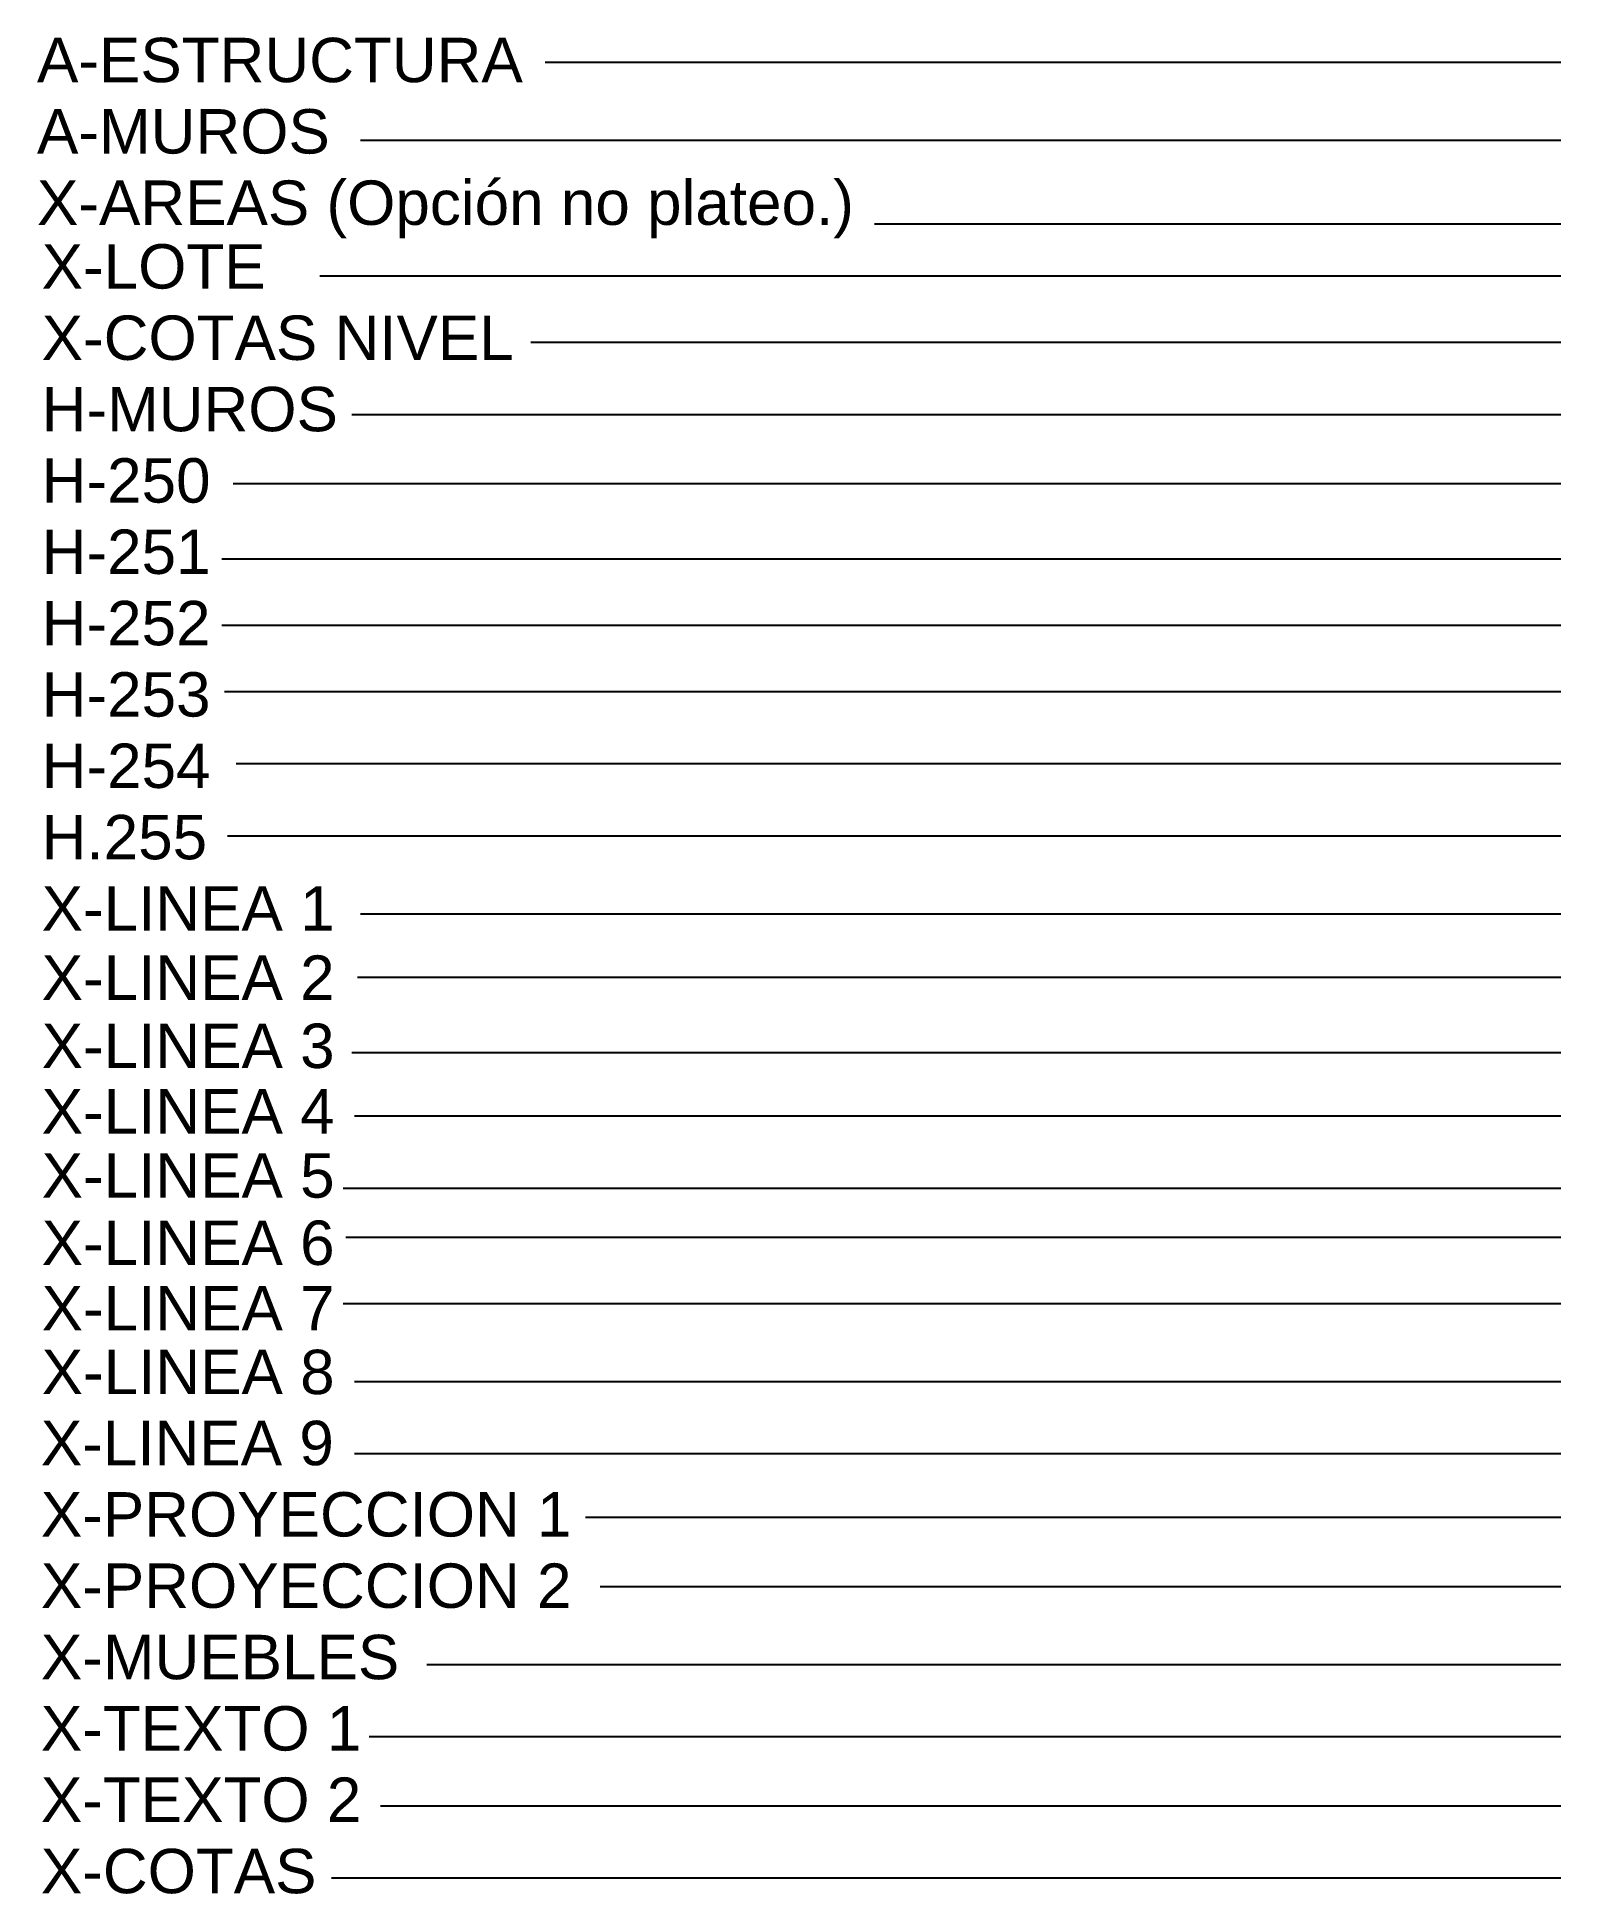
# Model space of a CAD drawing. Header units: metres. Extents: x 360 to 365.15, y 1048.88 to 1055.15.
import ezdxf

# ---------------------------------------------------------------- set-up
doc = ezdxf.new("R2010")
doc.units = ezdxf.units.M
doc.linetypes.add('DASHDOT', pattern=[25.4, 12.7, -6.35, 0, -6.35])
doc.linetypes.add('DASHDOT2', pattern=[12.7, 6.35, -3.175, 0, -3.175])
for name, color, linetype in [('A-ESTRUCTURA', 6, 'Continuous'), ('A-MUROS', 5, 'Continuous'), ('H-250', 250, 'Continuous'), ('H-251', 251, 'Continuous'), ('H-252', 252, 'Continuous'), ('H-253', 253, 'Continuous'), ('H-254', 254, 'Continuous'), ('H-255', 255, 'Continuous'), ('H-MUROS', 8, 'Continuous'), ('X-COTAS', 2, 'Continuous'), ('X-COTAS NIVEL', 253, 'Continuous'), ('X-LINEA 1', 7, 'Continuous'), ('X-LINEA 2', 6, 'Continuous'), ('X-LINEA 3', 5, 'Continuous'), ('X-LINEA 4', 4, 'Continuous'), ('X-LINEA 5', 3, 'Continuous'), ('X-LINEA 6', 2, 'Continuous'), ('X-LINEA 7', 1, 'Continuous'), ('X-LINEA 8', 8, 'Continuous'), ('X-LINEA 9', 9, 'Continuous'), ('X-LOTE', 30, 'DASHDOT'), ('X-MUEBLES', 9, 'Continuous'), ('X-PROYECCION 1', 1, 'DASHDOT2'), ('X-PROYECCION 2', 8, 'DASHDOT2'), ('X-TEXTO 1', 3, 'Continuous'), ('X-TEXTO 2', 2, 'Continuous')]:
    doc.layers.add(name, color=color, linetype=linetype)
doc.layers.add('X-AREAS (opción no plateo.)', color=4, linetype='Continuous', plot=False)
doc.styles.get("Standard").update_dxf_attribs({"font": 'arial.ttf'})

msp = doc.modelspace()

# ---------------------------------------------------------------- linework, layer by layer
at = {"layer": 'A-ESTRUCTURA'}
msp.add_lwpolyline([(361.717, 1055.0678), (365.1486, 1055.0678)], dxfattribs=at)
at = {"layer": 'A-MUROS'}
msp.add_lwpolyline([(361.0925, 1054.8045), (365.1486, 1054.8045)], dxfattribs=at)
at = {"layer": 'H-250'}
msp.add_lwpolyline([(360.6632, 1053.6441), (365.1486, 1053.6441)], dxfattribs=at)
at = {"layer": 'H-251'}
msp.add_lwpolyline([(360.6242, 1053.3906), (365.1486, 1053.3906)], dxfattribs=at)
at = {"layer": 'H-252'}
msp.add_lwpolyline([(360.6242, 1053.1663), (365.1486, 1053.1663)], dxfattribs=at)
at = {"layer": 'H-253'}
msp.add_lwpolyline([(360.634, 1052.942), (365.1486, 1052.942)], dxfattribs=at)
at = {"layer": 'H-254'}
msp.add_lwpolyline([(360.673, 1052.6983), (365.1486, 1052.6983)], dxfattribs=at)
at = {"layer": 'H-255'}
msp.add_lwpolyline([(360.6437, 1052.4545), (365.1486, 1052.4545)], dxfattribs=at)
at = {"layer": 'H-MUROS'}
msp.add_lwpolyline([(361.0633, 1053.8781), (365.1486, 1053.8781)], dxfattribs=at)
at = {"layer": 'X-AREAS (opción no plateo.)'}
msp.add_lwpolyline([(362.8292, 1054.5217), (365.1486, 1054.5217)], dxfattribs=at)
at = {"layer": 'X-COTAS'}
msp.add_lwpolyline([(360.995, 1048.9344), (365.1486, 1048.9344)], dxfattribs=at)
at = {"layer": 'X-COTAS NIVEL'}
msp.add_lwpolyline([(361.6682, 1054.1219), (365.1486, 1054.1219)], dxfattribs=at)
at = {"layer": 'X-LINEA 1'}
msp.add_lwpolyline([(361.0925, 1052.1912), (365.1486, 1052.1912)], dxfattribs=at)
at = {"layer": 'X-LINEA 2'}
msp.add_lwpolyline([(361.0828, 1051.9767), (365.1486, 1051.9767)], dxfattribs=at)
at = {"layer": 'X-LINEA 3'}
msp.add_lwpolyline([(361.0633, 1051.7232), (365.1486, 1051.7232)], dxfattribs=at)
at = {"layer": 'X-LINEA 4'}
msp.add_lwpolyline([(361.073, 1051.5086), (365.1486, 1051.5086)], dxfattribs=at)
at = {"layer": 'X-LINEA 5'}
msp.add_lwpolyline([(361.034, 1051.2649), (365.1486, 1051.2649)], dxfattribs=at)
at = {"layer": 'X-LINEA 6'}
msp.add_lwpolyline([(361.0437, 1051.0991), (365.1486, 1051.0991)], dxfattribs=at)
at = {"layer": 'X-LINEA 7'}
msp.add_lwpolyline([(361.034, 1050.8748), (365.1486, 1050.8748)], dxfattribs=at)
at = {"layer": 'X-LINEA 8'}
msp.add_lwpolyline([(361.073, 1050.6115), (365.1486, 1050.6115)], dxfattribs=at)
at = {"layer": 'X-LINEA 9'}
msp.add_lwpolyline([(361.073, 1050.3678), (365.1486, 1050.3678)], dxfattribs=at)
at = {"layer": 'X-LOTE'}
msp.add_lwpolyline([(360.9559, 1054.3462), (365.1486, 1054.3462)], dxfattribs=at)
at = {"layer": 'X-MUEBLES'}
msp.add_lwpolyline([(361.3169, 1049.6559), (365.1486, 1049.6559)], dxfattribs=at)
at = {"layer": 'X-PROYECCION 1'}
msp.add_lwpolyline([(361.8536, 1050.1533), (365.1486, 1050.1533)], dxfattribs=at)
at = {"layer": 'X-PROYECCION 2'}
msp.add_lwpolyline([(361.9023, 1049.9192), (365.1486, 1049.9192)], dxfattribs=at)
at = {"layer": 'X-TEXTO 1'}
msp.add_lwpolyline([(361.1218, 1049.4122), (365.1486, 1049.4122)], dxfattribs=at)
at = {"layer": 'X-TEXTO 2'}
msp.add_lwpolyline([(361.1608, 1049.1781), (365.1486, 1049.1781)], dxfattribs=at)

# ---------------------------------------------------------------- texts
at = {"layer": 'A-ESTRUCTURA'}
msp.add_text('A-ESTRUCTURA', height=0.15, dxfattribs=at).set_placement((360, 1055))
at = {"layer": 'A-MUROS'}
msp.add_text('A-MUROS', height=0.15, dxfattribs=at).set_placement((360, 1054.759))
at = {"layer": 'H-250'}
msp.add_text('H-250', height=0.15, dxfattribs=at).set_placement((360.0157, 1053.58))
at = {"layer": 'H-251'}
msp.add_text('H-251', height=0.15, dxfattribs=at).set_placement((360.0157, 1053.3391))
at = {"layer": 'H-252'}
msp.add_text('H-252', height=0.15, dxfattribs=at).set_placement((360.0157, 1053.0981))
at = {"layer": 'H-253'}
msp.add_text('H-253', height=0.15, dxfattribs=at).set_placement((360.0157, 1052.8572))
at = {"layer": 'H-254'}
msp.add_text('H-254', height=0.15, dxfattribs=at).set_placement((360.0157, 1052.6162))
at = {"layer": 'H-255'}
msp.add_text('H.255', height=0.15, dxfattribs=at).set_placement((360.0157, 1052.3752))
at = {"layer": 'H-MUROS'}
msp.add_text('H-MUROS', height=0.15, dxfattribs=at).set_placement((360.0157, 1053.821))
at = {"layer": 'X-AREAS (opción no plateo.)'}
msp.add_text('X-AREAS (Opción no plateo.)', height=0.15, dxfattribs=at).set_placement((360, 1054.5181))
at = {"layer": 'X-COTAS'}
msp.add_text('X-COTAS', height=0.15, dxfattribs=at).set_placement((360.013, 1048.8829))
at = {"layer": 'X-COTAS NIVEL'}
msp.add_text('X-COTAS NIVEL', height=0.15, dxfattribs=at).set_placement((360.0157, 1054.062))
at = {"layer": 'X-LINEA 1'}
msp.add_text('X-LINEA 1', height=0.15, dxfattribs=at).set_placement((360.0157, 1052.1343))
at = {"layer": 'X-LINEA 2'}
msp.add_text('X-LINEA 2', height=0.15, dxfattribs=at).set_placement((360.0157, 1051.9005))
at = {"layer": 'X-LINEA 3'}
msp.add_text('X-LINEA 3', height=0.15, dxfattribs=at).set_placement((360.0157, 1051.6702))
at = {"layer": 'X-LINEA 4'}
msp.add_text('X-LINEA 4', height=0.15, dxfattribs=at).set_placement((360.0157, 1051.449))
at = {"layer": 'X-LINEA 5'}
msp.add_text('X-LINEA 5', height=0.15, dxfattribs=at).set_placement((360.0157, 1051.2323))
at = {"layer": 'X-LINEA 6'}
msp.add_text('X-LINEA 6', height=0.15, dxfattribs=at).set_placement((360.0157, 1051.0051))
at = {"layer": 'X-LINEA 7'}
msp.add_text('X-LINEA 7', height=0.15, dxfattribs=at).set_placement((360.0157, 1050.7839))
at = {"layer": 'X-LINEA 8'}
msp.add_text('X-LINEA 8', height=0.15, dxfattribs=at).set_placement((360.0157, 1050.5687))
at = {"layer": 'X-LINEA 9'}
msp.add_text('X-LINEA 9', height=0.15, dxfattribs=at).set_placement((360.013, 1050.3287))
at = {"layer": 'X-LOTE'}
msp.add_text('X-LOTE', height=0.15, dxfattribs=at).set_placement((360.0157, 1054.3029))
at = {"layer": 'X-MUEBLES'}
msp.add_text('X-MUEBLES', height=0.15, dxfattribs=at).set_placement((360.013, 1049.6058))
at = {"layer": 'X-PROYECCION 1'}
msp.add_text('X-PROYECCION 1', height=0.15, dxfattribs=at).set_placement((360.013, 1050.0877))
at = {"layer": 'X-PROYECCION 2'}
msp.add_text('X-PROYECCION 2', height=0.15, dxfattribs=at).set_placement((360.013, 1049.8468))
at = {"layer": 'X-TEXTO 1'}
msp.add_text('X-TEXTO 1', height=0.15, dxfattribs=at).set_placement((360.013, 1049.3648))
at = {"layer": 'X-TEXTO 2'}
msp.add_text('X-TEXTO 2', height=0.15, dxfattribs=at).set_placement((360.013, 1049.1239))

doc.saveas('drawing.dxf')
